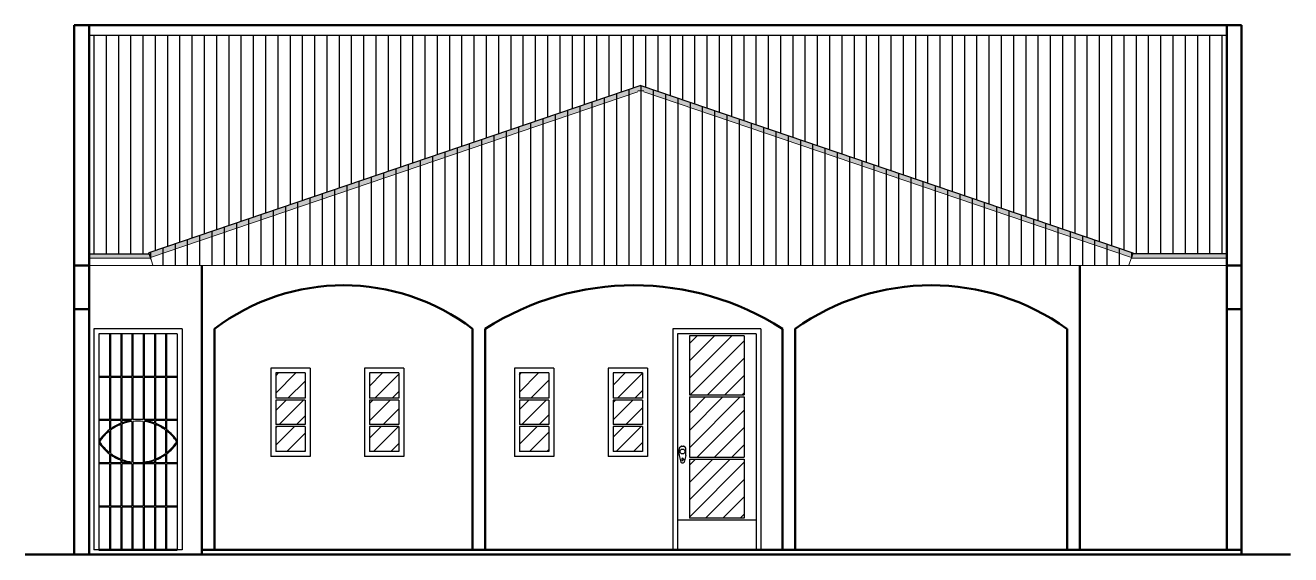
# Model space of a CAD drawing. Header units: millimetres. Extents: x 43 to 162, y -12 to 70.
# Drawn here: x 103.77 to 116.67, y -12.17 to -6.78 of the extents above; entities that cross this region are included whole.
import ezdxf

# ---------------------------------------------------------------- set-up
doc = ezdxf.new("R2010")
doc.units = ezdxf.units.MM
doc.header["$LTSCALE"] = 35
doc.header["$MEASUREMENT"] = 0
for name, color, linetype, lineweight in [('ALVENARIA', 7, 'Continuous', 50), ('ESQ. GROSSA', 152, 'Continuous', 30), ('MADEIRA', 34, 'Continuous', 9)]:
    doc.layers.add(name, color=color, linetype=linetype, lineweight=lineweight)
doc.layers.add('TELHADO', color=153, linetype='Continuous')

msp = doc.modelspace()

# ---------------------------------------------------------------- hatches: boundary and pattern name
at = {"layer": 'ESQ. GROSSA'}
h = msp.add_hatch(dxfattribs=at)
h.set_pattern_fill('ANSI31', color=256, style=0)
h.paths.add_polyline_path([(111.097, -9.944), (110.537, -9.944), (110.537, -10.548), (111.097, -10.548)])
h.paths.add_polyline_path([(110.537, -11.181), (111.097, -11.181), (111.097, -10.568), (110.537, -10.568)])
h.paths.add_polyline_path([(110.537, -11.804), (111.097, -11.804), (111.097, -11.201), (110.537, -11.201)])
h.paths.add_polyline_path([(110.06, -11.124), (110.06, -10.868), (109.76, -10.868), (109.76, -11.124)])
h.paths.add_polyline_path([(110.06, -10.848), (110.06, -10.601), (109.76, -10.601), (109.76, -10.848)])
h.paths.add_polyline_path([(110.06, -10.581), (110.06, -10.324), (109.76, -10.324), (109.76, -10.581)])
h.paths.add_polyline_path([(109.105, -10.581), (109.105, -10.324), (108.805, -10.324), (108.805, -10.581)])
h.paths.add_polyline_path([(109.105, -10.848), (109.105, -10.601), (108.805, -10.601), (108.805, -10.848)])
h.paths.add_polyline_path([(109.105, -11.124), (109.105, -10.868), (108.805, -10.868), (108.805, -11.124)])
h.paths.add_polyline_path([(106.32, -10.581), (106.62, -10.581), (106.62, -10.324), (106.32, -10.324)])
h.paths.add_polyline_path([(106.32, -10.601), (106.32, -10.848), (106.62, -10.848), (106.62, -10.601)])
h.paths.add_polyline_path([(106.62, -11.124), (106.62, -10.868), (106.32, -10.868), (106.32, -11.124)])
h.paths.add_polyline_path([(107.275, -11.124), (107.575, -11.124), (107.575, -10.868), (107.275, -10.868)])
h.paths.add_polyline_path([(107.575, -10.848), (107.575, -10.601), (107.275, -10.601), (107.275, -10.848)])
h.paths.add_polyline_path([(107.275, -10.324), (107.275, -10.581), (107.575, -10.581), (107.575, -10.324)])
at = {"layer": 'TELHADO'}
h = msp.add_hatch(dxfattribs=at)
h.set_pattern_fill('ANSI31', color=256, angle=45, style=0)
h.set_pattern_definition([(90, (46.71915, 22.38756), (-0.125, 3e-17), [])])
h.paths.add_polyline_path([(104.417, -6.883), (104.417, -9.11), (105.028, -9.11), (105.026, -9.102), (110.042, -7.397), (115.059, -9.102), (115.057, -9.11), (116.017, -9.11), (116.017, -6.883)])
for points in [[(110.042, -7.397), (105.026, -9.102), (105.042, -9.149), (110.012, -7.46), (110.012, -7.45), (110.072, -7.45), (110.072, -7.46), (115.043, -9.149), (115.059, -9.102)], [(105.044, -9.155), (105.042, -9.149), (105.028, -9.11), (104.417, -9.11), (104.417, -9.155)], [(116.017, -9.155), (116.017, -9.11), (115.057, -9.11), (115.043, -9.149), (115.041, -9.155)]]:
    msp.add_hatch(color=256, dxfattribs=at).paths.add_polyline_path(points)
h = msp.add_hatch(dxfattribs=at)
h.set_pattern_fill('ANSI31', color=256, angle=45, style=0)
h.set_pattern_definition([(90, (15.29722, 22.38756), (-0.125, 3e-17), [])])
h.paths.add_polyline_path([(115.016, -9.231), (115.043, -9.149), (115.059, -9.102), (110.042, -7.397), (105.026, -9.102), (105.042, -9.149), (105.069, -9.231)])

# ---------------------------------------------------------------- linework, layer by layer
at = {"layer": 'ALVENARIA'}
for p, q in [((104.267, -6.783), (116.167, -6.783)), ((104.267, -6.783), (104.267, -12.174)), ((104.417, -6.783), (104.417, -12.174)), ((116.017, -6.783), (116.017, -12.124)), ((116.167, -6.783), (116.167, -12.174)), ((104.267, -9.231), (104.417, -9.231)), ((105.567, -9.231), (105.567, -9.924)), ((105.567, -9.231), (105.567, -12.174)), ((114.517, -9.231), (114.517, -12.124)), ((114.517, -9.231), (114.517, -12.124)), ((116.017, -9.231), (116.167, -9.231)), ((104.267, -9.674), (104.417, -9.674)), ((116.017, -9.674), (116.167, -9.674)), ((105.697, -9.874), (105.697, -12.124)), ((108.327, -9.874), (108.327, -12.124)), ((108.457, -9.874), (108.457, -12.124)), ((111.487, -9.874), (111.487, -12.124)), ((111.617, -9.874), (111.617, -12.124)), ((114.387, -9.874), (114.387, -12.124)), ((105.317, -12.124), (104.517, -12.124)), ((116.167, -12.124), (105.567, -12.124)), ((103.767, -12.174), (116.667, -12.174)), ((116.167, -12.174), (116.667, -12.174))]:
    msp.add_line(p, q, dxfattribs=at)
for centre, radius, start, end in [((107.012, -11.602), 2.171, 52.7209, 127.2791), ((109.972, -12.24), 2.809, 57.3624, 122.6376), ((113.002, -11.815), 2.384, 54.4839, 125.5161)]:
    msp.add_arc(centre, radius, start, end, dxfattribs=at)
at = {"layer": 'ESQ. GROSSA'}
for p, q in [((104.467, -9.874), (104.467, -12.124)), ((105.367, -9.874), (104.467, -9.874)), ((105.317, -9.924), (104.517, -9.924)), ((104.517, -9.924), (104.517, -12.124)), ((104.627, -9.924), (104.627, -10.359)), ((104.637, -9.924), (104.637, -10.359)), ((104.741, -9.924), (104.741, -10.359)), ((104.751, -9.924), (104.751, -10.359)), ((104.855, -9.924), (104.855, -10.359)), ((104.865, -9.924), (104.865, -10.359)), ((104.97, -9.924), (104.97, -10.359)), ((104.98, -9.924), (104.98, -10.359)), ((105.084, -9.924), (105.084, -10.359)), ((105.094, -9.924), (105.094, -10.359)), ((105.198, -9.924), (105.198, -10.359)), ((105.208, -9.924), (105.208, -10.359)), ((105.317, -9.924), (105.317, -12.124)), ((105.367, -9.874), (105.367, -12.124)), ((111.267, -9.874), (110.367, -9.874)), ((110.367, -9.874), (110.367, -12.124)), ((111.217, -9.924), (110.417, -9.924)), ((110.417, -9.924), (110.417, -12.124)), ((111.217, -9.924), (111.217, -12.124)), ((111.267, -9.874), (111.267, -12.124)), ((111.097, -9.944), (110.537, -9.944)), ((110.537, -9.944), (110.537, -10.548)), ((111.097, -9.944), (111.097, -10.548)), ((106.67, -10.274), (106.27, -10.274)), ((106.27, -10.274), (106.27, -11.174)), ((106.67, -10.274), (106.67, -11.174)), ((107.625, -10.274), (107.225, -10.274)), ((107.225, -10.274), (107.225, -11.174)), ((107.625, -10.274), (107.625, -11.174)), ((108.755, -10.274), (108.755, -11.174)), ((109.155, -10.274), (108.755, -10.274)), ((109.155, -10.274), (109.155, -11.174)), ((109.71, -10.274), (109.71, -11.174)), ((110.11, -10.274), (109.71, -10.274)), ((110.11, -10.274), (110.11, -11.174)), ((104.627, -10.359), (104.517, -10.359)), ((104.627, -10.369), (104.517, -10.369)), ((104.627, -10.369), (104.627, -10.799)), ((104.741, -10.359), (104.637, -10.359)), ((104.741, -10.369), (104.637, -10.369)), ((104.637, -10.369), (104.637, -10.799)), ((104.741, -10.369), (104.741, -10.799)), ((104.855, -10.359), (104.751, -10.359)), ((104.855, -10.369), (104.751, -10.369)), ((104.751, -10.369), (104.751, -10.799)), ((104.855, -10.369), (104.855, -10.799)), ((104.97, -10.359), (104.865, -10.359)), ((104.97, -10.369), (104.865, -10.369)), ((104.865, -10.369), (104.865, -10.799)), ((104.97, -10.369), (104.97, -10.799)), ((105.084, -10.359), (104.98, -10.359)), ((105.084, -10.369), (104.98, -10.369)), ((104.98, -10.369), (104.98, -10.799)), ((105.084, -10.369), (105.084, -10.799)), ((105.198, -10.359), (105.094, -10.359)), ((105.198, -10.369), (105.094, -10.369)), ((105.094, -10.369), (105.094, -10.799)), ((105.198, -10.369), (105.198, -10.799)), ((105.317, -10.359), (105.208, -10.359)), ((105.208, -10.369), (105.208, -10.799)), ((105.317, -10.369), (105.208, -10.369)), ((106.62, -10.324), (106.32, -10.324)), ((106.32, -10.324), (106.32, -10.581)), ((106.62, -10.324), (106.62, -10.581)), ((107.575, -10.324), (107.275, -10.324)), ((107.275, -10.324), (107.275, -10.581)), ((107.575, -10.324), (107.575, -10.581)), ((109.105, -10.324), (108.805, -10.324)), ((108.805, -10.324), (108.805, -10.581)), ((109.105, -10.324), (109.105, -10.581)), ((109.76, -10.324), (109.76, -10.581)), ((110.06, -10.324), (109.76, -10.324)), ((110.06, -10.324), (110.06, -10.581)), ((110.537, -10.548), (111.097, -10.548)), ((110.537, -10.568), (111.097, -10.568)), ((110.537, -10.568), (110.537, -11.181)), ((111.097, -10.568), (111.097, -11.181)), ((106.62, -10.581), (106.32, -10.581)), ((106.32, -10.601), (106.32, -10.848)), ((106.62, -10.601), (106.32, -10.601)), ((106.62, -10.601), (106.62, -10.848)), ((107.575, -10.581), (107.275, -10.581)), ((107.275, -10.601), (107.275, -10.848)), ((107.575, -10.601), (107.275, -10.601)), ((107.575, -10.601), (107.575, -10.848)), ((109.105, -10.581), (108.805, -10.581)), ((108.805, -10.601), (108.805, -10.848)), ((109.105, -10.601), (108.805, -10.601)), ((109.105, -10.601), (109.105, -10.848)), ((110.06, -10.581), (109.76, -10.581)), ((110.06, -10.601), (109.76, -10.601)), ((109.76, -10.601), (109.76, -10.848)), ((110.06, -10.601), (110.06, -10.848)), ((104.627, -10.799), (104.517, -10.799)), ((104.627, -10.809), (104.517, -10.809)), ((104.627, -10.809), (104.627, -10.901)), ((104.741, -10.799), (104.637, -10.799)), ((104.741, -10.809), (104.637, -10.809)), ((104.637, -10.809), (104.637, -10.894)), ((104.741, -10.809), (104.741, -10.838)), ((104.855, -10.799), (104.751, -10.799)), ((104.848, -10.809), (104.751, -10.809)), ((104.751, -10.809), (104.751, -10.834)), ((104.855, -10.818), (104.855, -11.23)), ((104.97, -10.799), (104.865, -10.799)), ((104.865, -10.817), (104.865, -11.231)), ((104.97, -10.817), (104.97, -11.231)), ((105.084, -10.799), (104.98, -10.799)), ((104.98, -10.818), (104.98, -11.23)), ((105.084, -10.809), (104.987, -10.809)), ((105.084, -10.809), (105.084, -10.834)), ((105.198, -10.799), (105.094, -10.799)), ((105.198, -10.809), (105.094, -10.809)), ((105.094, -10.809), (105.094, -10.838)), ((105.198, -10.809), (105.198, -10.894)), ((105.317, -10.799), (105.208, -10.799)), ((105.208, -10.809), (105.208, -10.901)), ((105.317, -10.809), (105.208, -10.809)), ((104.627, -10.914), (104.627, -11.135)), ((104.637, -10.906), (104.637, -11.142)), ((104.741, -10.848), (104.741, -11.2)), ((104.751, -10.844), (104.751, -11.204)), ((105.084, -10.844), (105.084, -11.204)), ((105.094, -10.848), (105.094, -11.2)), ((105.198, -10.906), (105.198, -11.142)), ((105.208, -10.914), (105.208, -11.135)), ((106.62, -10.848), (106.32, -10.848)), ((106.32, -10.868), (106.32, -11.124)), ((106.62, -10.868), (106.32, -10.868)), ((106.62, -10.868), (106.62, -11.124)), ((107.575, -10.848), (107.275, -10.848)), ((107.275, -10.868), (107.275, -11.124)), ((107.575, -10.868), (107.275, -10.868)), ((107.575, -10.868), (107.575, -11.124)), ((109.105, -10.848), (108.805, -10.848)), ((108.805, -10.868), (108.805, -11.124)), ((109.105, -10.868), (108.805, -10.868)), ((109.105, -10.868), (109.105, -11.124)), ((110.06, -10.848), (109.76, -10.848)), ((110.06, -10.868), (109.76, -10.868)), ((109.76, -10.868), (109.76, -11.124)), ((110.06, -10.868), (110.06, -11.124)), ((110.441, -11.08, 0), (110.449, -11.072, 0)), ((110.457, -11.069, 0), (110.478, -11.069, 0)), ((110.494, -11.08, 0), (110.485, -11.072, 0)), ((104.627, -11.147), (104.627, -11.239)), ((104.637, -11.155), (104.637, -11.239)), ((104.741, -11.211), (104.741, -11.239)), ((104.751, -11.215), (104.751, -11.239)), ((105.084, -11.215), (105.084, -11.239)), ((105.094, -11.211), (105.094, -11.239)), ((105.198, -11.155), (105.198, -11.239)), ((105.208, -11.147), (105.208, -11.239)), ((106.67, -11.174), (106.27, -11.174)), ((106.62, -11.124), (106.32, -11.124)), ((107.625, -11.174), (107.225, -11.174)), ((107.575, -11.124), (107.275, -11.124)), ((109.155, -11.174), (108.755, -11.174)), ((109.105, -11.124), (108.805, -11.124)), ((110.11, -11.174), (109.71, -11.174)), ((110.06, -11.124), (109.76, -11.124)), ((110.432, -11.153, 0), (110.432, -11.102, 0)), ((110.434, -11.165, 0), (110.451, -11.232, 0)), ((110.459, -11.198, 0), (110.459, -11.21, 0)), ((110.466, -11.191, 0), (110.469, -11.191, 0)), ((110.466, -11.216, 0), (110.469, -11.216, 0)), ((110.467, -11.202, 0), (110.467, -11.196, 0)), ((110.476, -11.198, 0), (110.476, -11.21, 0)), ((110.501, -11.165, 0), (110.484, -11.232, 0)), ((110.502, -11.153, 0), (110.502, -11.102, 0)), ((110.537, -11.181), (111.097, -11.181)), ((110.537, -11.201), (111.097, -11.201)), ((110.537, -11.201), (110.537, -11.804)), ((111.097, -11.201), (111.097, -11.804)), ((104.627, -11.239), (104.517, -11.239)), ((104.627, -11.249), (104.517, -11.249)), ((104.627, -11.249), (104.627, -11.679)), ((104.741, -11.239), (104.637, -11.239)), ((104.741, -11.249), (104.637, -11.249)), ((104.637, -11.249), (104.637, -11.679)), ((104.741, -11.249), (104.741, -11.679)), ((104.848, -11.239), (104.751, -11.239)), ((104.855, -11.249), (104.751, -11.249)), ((104.751, -11.249), (104.751, -11.679)), ((104.855, -11.249), (104.855, -11.679)), ((105.084, -11.249), (104.865, -11.249)), ((104.865, -11.249), (104.865, -11.679)), ((104.97, -11.249), (104.97, -11.679)), ((105.084, -11.239), (104.98, -11.239)), ((104.98, -11.249), (104.98, -11.679)), ((105.084, -11.249), (105.084, -11.679)), ((105.198, -11.239), (105.094, -11.239)), ((105.198, -11.249), (105.094, -11.249)), ((105.094, -11.249), (105.094, -11.679)), ((105.198, -11.249), (105.198, -11.679)), ((105.317, -11.239), (105.208, -11.239)), ((105.208, -11.249), (105.208, -11.679)), ((105.317, -11.249), (105.208, -11.249)), ((110.46, -11.239, 0), (110.475, -11.239, 0)), ((104.627, -11.679), (104.517, -11.679)), ((104.627, -11.689), (104.517, -11.689)), ((104.627, -11.689), (104.627, -12.124)), ((104.741, -11.679), (104.637, -11.679)), ((104.741, -11.689), (104.637, -11.689)), ((104.637, -11.689), (104.637, -12.124)), ((104.741, -11.689), (104.741, -12.124)), ((104.855, -11.679), (104.751, -11.679)), ((104.855, -11.689), (104.751, -11.689)), ((104.751, -11.689), (104.751, -12.124)), ((104.855, -11.689), (104.855, -12.124)), ((104.97, -11.679), (104.865, -11.679)), ((104.97, -11.689), (104.865, -11.689)), ((104.865, -11.689), (104.865, -12.124)), ((104.97, -11.689), (104.97, -12.124)), ((105.084, -11.679), (104.98, -11.679)), ((105.084, -11.689), (104.98, -11.689)), ((104.98, -11.689), (104.98, -12.124)), ((105.084, -11.689), (105.084, -12.124)), ((105.198, -11.679), (105.094, -11.679)), ((105.198, -11.689), (105.094, -11.689)), ((105.094, -11.689), (105.094, -12.124)), ((105.198, -11.689), (105.198, -12.124)), ((105.317, -11.679), (105.208, -11.679)), ((105.208, -11.689), (105.208, -12.124)), ((105.317, -11.689), (105.208, -11.689)), ((111.217, -11.824), (110.417, -11.824)), ((111.097, -11.804), (110.537, -11.804)), ((104.517, -12.124), (104.467, -12.124)), ((105.367, -12.124), (105.317, -12.124))]:
    msp.add_line(p, q, dxfattribs=at)
msp.add_circle((110.467, -11.124, 0), 0.025, dxfattribs=at)
for centre, radius, start, end in [((104.917, -11.289), 0.485, 98.2377, 110.0866), ((104.917, -11.289), 0.475, 97.5239, 110.5287), ((104.917, -11.289), 0.475, 83.6923, 96.3077), ((104.917, -11.289), 0.475, 69.4713, 82.4761), ((104.917, -11.289), 0.485, 69.9134, 81.7623), ((104.917, -11.289), 0.485, 126.8638, 145.6326), ((104.917, -11.289), 0.475, 127.7745, 146.1158), ((104.917, -11.289), 0.485, 111.3507, 125.3998), ((104.917, -11.289), 0.475, 111.8234, 126.2624), ((104.917, -11.289), 0.485, 54.6002, 68.6493), ((104.917, -11.289), 0.475, 53.7376, 68.1766), ((104.917, -11.289), 0.485, 34.3674, 53.1362), ((104.917, -11.289), 0.475, 33.8842, 52.2255), ((104.917, -10.76), 0.485, 214.3674, 233.1362), ((104.917, -10.76), 0.475, 213.8842, 232.2255), ((104.917, -10.76), 0.475, 307.7745, 326.1158), ((104.917, -10.76), 0.485, 306.8638, 325.6326), ((110.462, -11.102, 0), 0.03, 135, 180), ((110.457, -11.079, 0), 0.01, 90, 135), ((110.478, -11.079, 0), 0.01, 45, 90), ((110.472, -11.102, 0), 0.03, 0, 45), ((104.917, -10.76), 0.475, 233.7376, 248.1766), ((104.917, -10.76), 0.485, 234.6002, 248.6493), ((104.917, -10.76), 0.475, 249.4713, 262.4761), ((104.917, -10.76), 0.485, 249.9134, 261.7623), ((104.917, -10.76), 0.475, 263.6923, 290.5287), ((104.917, -10.76), 0.485, 278.2377, 290.0866), ((104.917, -10.76), 0.475, 291.8234, 306.2624), ((104.917, -10.76), 0.485, 291.3507, 305.3998), ((110.482, -11.153, 0), 0.05, 180, 194.0362), ((110.466, -11.198, 0), 0.00667, 90, 180), ((110.466, -11.21, 0), 0.00667, 180, 270), ((110.469, -11.198, 0), 0.00667, 0, 90), ((110.469, -11.21, 0), 0.00667, 270, 0), ((110.452, -11.153, 0), 0.05, 345.9638, 0), ((110.46, -11.229, 0), 0.01, 194.0362, 270), ((110.475, -11.229, 0), 0.01, 270, 345.9638)]:
    msp.add_arc(centre, radius, start, end, dxfattribs=at)
at = {"layer": 'MADEIRA'}
for p, q in [((110.012, -7.46), (105.042, -9.149)), ((110.012, -7.45), (110.072, -7.45)), ((110.072, -7.46), (115.043, -9.149)), ((104.417, -9.155), (105.044, -9.155)), ((105.067, -9.225), (105.042, -9.149)), ((115.017, -9.225), (115.043, -9.149)), ((116.017, -9.155), (115.041, -9.155)), ((104.417, -9.231), (105.067, -9.231)), ((105.067, -9.225), (105.067, -9.231)), ((115.017, -9.231), (105.067, -9.231)), ((115.017, -9.225), (115.017, -9.231)), ((116.017, -9.231), (115.017, -9.231))]:
    msp.add_line(p, q, dxfattribs=at)
at = {"layer": 'TELHADO'}
for p, q in [((104.417, -6.883), (116.017, -6.883)), ((110.042, -7.397), (105.026, -9.102)), ((110.042, -7.397), (115.059, -9.102)), ((104.417, -9.11), (105.028, -9.11)), ((105.042, -9.149), (105.026, -9.102)), ((115.059, -9.102), (115.043, -9.149)), ((116.017, -9.11), (115.057, -9.11))]:
    msp.add_line(p, q, dxfattribs=at)

doc.saveas('drawing.dxf')
